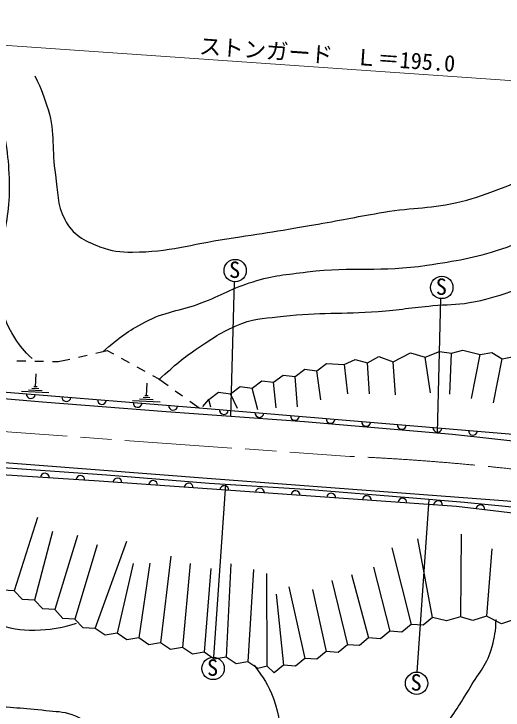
# Model space of a CAD drawing. Units: millimetres, scale not verified. Extents: x 40000 to 680000, y 20000 to 380000.
# Drawn here: x 390968 to 445752, y 260893 to 338795 of the extents above; entities that cross this region are included whole.
import ezdxf
from ezdxf.enums import TextEntityAlignment as Align

# ---------------------------------------------------------------- set-up
doc = ezdxf.new("R2010")
doc.units = ezdxf.units.MM
doc.header["$LTSCALE"] = 1000
doc.linetypes.add('CHAIN', pattern=[18.5, 12, -1.5, 3.5, -1.5])
for name, color, linetype, lineweight in [('M-BGD', 7, 'Continuous', 25), ('M-BMK', 2, 'CHAIN', 13), ('M-STR-HTXT', 7, 'Continuous', 13)]:
    doc.layers.add(name, color=color, linetype=linetype, lineweight=lineweight)
doc.styles.add('ＭＳ ゴシック', font='')
doc.styles.get('ＭＳ ゴシック').set_extended_font_data('MS Gothic')

msp = doc.modelspace()

# ---------------------------------------------------------------- linework, layer by layer
at = {"layer": 'M-BGD'}
for p, q in [((415619, 308830), (415217, 293792)), ((438761, 306939), (438360, 291901)), ((400140, 300830), (401423, 301119)), ((401423, 301119), (402110, 300742)), ((433444, 299880), (435391, 300868)), ((435391, 300868), (437017, 300400)), ((437017, 300400), (438645, 301016)), ((438645, 301016), (439957, 300817)), ((439778, 296233), (439957, 300817)), ((439957, 300817), (441243, 301173)), ((441243, 301173), (443180, 300669)), ((443180, 300669), (444502, 300923)), ((444502, 300923), (445635, 300195)), ((391296, 299985), (392296, 299963)), ((393296, 299941), (394295, 299919)), ((395931, 299883), (397214, 300172)), ((398189, 300391), (399165, 300611)), ((402987, 300260), (403863, 299779)), ((427967, 299574), (429192, 300115)), ((429192, 300115), (430579, 299740)), ((430579, 299740), (431855, 300468)), ((431855, 300468), (433444, 299880)), ((437612, 296400), (437017, 300400)), ((442233, 295759), (443180, 300669)), ((444687, 295286), (445635, 300195)), ((445635, 300195), (446957, 300449)), ((395295, 299897), (395931, 299883)), ((404740, 299298), (405616, 298816)), ((424883, 298866), (425962, 299672)), ((425962, 299672), (427967, 299574)), ((427967, 299574), (428309, 296277)), ((430778, 296295), (430579, 299740)), ((433696, 296169), (433444, 299880)), ((393380, 297072), (393450, 298505)), ((420052, 297578), (421131, 298383)), ((421131, 298383), (422468, 298222)), ((422468, 298222), (423547, 299027)), ((423547, 299027), (424883, 298866)), ((425337, 295628), (424883, 298866)), ((406493, 298335), (407180, 297957)), ((407180, 297957), (408230, 297207)), ((417637, 296934), (418716, 297739)), ((418716, 297739), (420052, 297578)), ((422729, 294836), (422468, 298222)), ((393754, 296848), (392986, 296885)), ((393572, 297062), (393188, 297081)), ((405825, 296057), (405895, 297490)), ((415221, 296290), (416300, 297095)), ((416300, 297095), (417637, 296934)), ((418284, 294504), (417637, 296934)), ((420324, 294701), (420052, 297578)), ((394886, 296382), (391814, 296532)), ((394128, 296625), (392592, 296699)), ((406017, 296047), (405633, 296066)), ((409043, 296625), (409857, 296044)), ((412805, 295646), (413884, 296451)), ((413884, 296451), (415221, 296290)), ((416000, 294647), (415221, 296290)), ((407331, 295367), (404259, 295517)), ((406573, 295610), (405037, 295684)), ((406199, 295833), (405431, 295870)), ((410670, 295462), (411720, 294712)), ((412119, 294860), (412805, 295646)), ((413032, 294795), (412805, 295646)), ((413345, 266802), (414697, 286121)), ((436135, 265141), (437488, 284461)), ((393617, 282429), (391001, 274237)), ((395279, 280889), (393269, 273184)), ((441053, 280575), (440999, 271332)), ((398076, 280443), (395537, 272132)), ((400072, 270028), (403603, 279808)), ((437837, 271242), (436194, 280046)), ((400306, 279389), (397805, 271080)), ((433303, 279051), (435456, 270482)), ((444485, 278953), (443890, 271386)), ((408548, 278105), (407399, 268426)), ((404305, 277294), (402515, 269494)), ((406197, 277321), (404957, 268960)), ((410710, 277294), (409842, 267892)), ((413007, 276754), (412284, 267359)), ((415250, 277240), (414726, 266825)), ((417818, 276619), (417169, 266291)), ((431249, 276889), (433074, 269722)), ((419331, 265809), (419304, 276159)), ((428790, 276051), (430692, 268961)), ((426574, 275376), (428311, 268201)), ((391001, 274237), (389657, 274309)), ((391925, 273257), (391001, 274237)), ((421763, 274700), (423547, 266681)), ((424412, 274376), (425929, 267441)), ((420331, 273862), (421166, 265921)), ((393269, 273184), (391925, 273257)), ((394192, 272205), (393269, 273184)), ((395537, 272132), (394192, 272205)), ((396460, 271152), (395537, 272132)), ((397805, 271080), (396460, 271152)), ((437837, 271242), (436798, 270385)), ((439404, 270873), (437837, 271242)), ((440999, 271332), (439404, 270873)), ((442350, 270900), (440999, 271332)), ((443890, 271386), (442350, 270900)), ((445566, 270549), (443890, 271386)), ((398728, 270100), (397805, 271080)), ((435456, 270482), (434417, 269625)), ((436798, 270385), (435456, 270482)), ((447268, 271089), (445566, 270549)), ((400072, 270028), (398728, 270100)), ((401187, 269272), (400072, 270028)), ((433074, 269722), (432035, 268865)), ((434417, 269625), (433074, 269722)), ((402515, 269494), (401187, 269272)), ((403629, 268738), (402515, 269494)), ((404957, 268960), (403629, 268738)), ((406071, 268205), (404957, 268960)), ((430692, 268961), (429653, 268105)), ((432035, 268865), (430692, 268961)), ((407399, 268426), (406071, 268205)), ((408514, 267671), (407399, 268426)), ((428311, 268201), (427272, 267345)), ((429653, 268105), (428311, 268201)), ((409842, 267892), (408514, 267671)), ((410956, 267137), (409842, 267892)), ((412284, 267359), (410956, 267137)), ((413399, 266603), (412284, 267359)), ((425929, 267441), (424890, 266585)), ((427272, 267345), (425929, 267441)), ((414726, 266825), (413399, 266603)), ((415841, 266070), (414726, 266825)), ((423547, 266681), (422509, 265825)), ((424890, 266585), (423547, 266681)), ((417169, 266291), (415841, 266070)), ((418283, 265536), (417169, 266291)), ((419331, 265809), (418283, 265536)), ((420127, 265065), (419331, 265809)), ((421166, 265921), (420127, 265065)), ((422509, 265825), (421166, 265921))]:
    msp.add_line(p, q, dxfattribs=at)
for points in [[(336399, 305689), (336888, 305536), (366987, 299070), (375318, 297549), (385959, 296820), (411720, 294712), (457101, 290922), (480268, 287638), (516021, 280828)], [(336312, 305045), (361622, 299400), (364581, 298630), (370216, 297576), (374675, 296887), (384972, 296157), (394173, 295387), (408010, 294319), (423522, 293184), (440088, 291752), (462127, 289333), (475464, 287144), (487787, 284996), (511825, 280010), (518960, 278631), (521838, 277902), (560179, 269663)], [(306723, 303863), (373019, 289914), (413090, 286813), (446229, 284320), (458694, 282861), (473469, 280591), (489603, 277631), (503102, 274834)], [(506080, 270781), (502648, 274430), (490568, 276943), (474519, 279911), (464628, 281452), (451292, 283154), (441441, 284127), (435199, 284654), (424173, 285546), (412822, 286235), (401350, 287167), (383919, 288424), (372366, 289316), (335599, 297018), (313835, 301575)], [(490568, 276943), (490507, 276684), (465731, 280696), (440520, 283669), (400510, 286496), (372377, 288321), (339826, 295306), (335454, 296111)]]:
    msp.add_lwpolyline(points, dxfattribs=at)
for centre in [(415747, 310073), (438889, 308183), (413276, 265553), (436066, 263893)]:
    msp.add_circle(centre, 1250, dxfattribs=at)
for centre, start, end in [((392859, 296255), 175.32218, 355.32218), ((396846, 295929), 175.32218, 355.32218), ((400833, 295603), 175.32218, 355.32218), ((404819, 295276), 175.32218, 355.32218), ((408806, 294950), 175.32218, 355.32218), ((414480, 294481), 175.22577, 355.22577), ((418466, 294148), 175.22577, 355.22577), ((422452, 293815), 175.22577, 355.22577), ((426438, 293483), 175.22577, 355.22577), ((430424, 293150), 175.22577, 355.22577), ((434410, 292817), 175.22577, 355.22577), ((438397, 292484), 175.22577, 355.22577), ((442383, 292151), 175.22577, 355.22577), ((394427, 286891), 356.29005, 176.29005), ((398419, 286632), 356.29005, 176.29005), ((402560, 286352), 355.9577, 175.9577), ((406550, 286070), 355.9577, 175.9577), ((410540, 285788), 355.9577, 175.9577), ((414530, 285506), 355.9577, 175.9577), ((418520, 285224), 355.9577, 175.9577), ((422510, 284942), 355.9577, 175.9577), ((426500, 284660), 355.9577, 175.9577), ((430490, 284378), 355.9577, 175.9577), ((434480, 284096), 355.9577, 175.9577), ((438470, 283814), 355.9577, 175.9577), ((443194, 283354), 353.27502, 173.27502)]:
    msp.add_arc(centre, 500, start, end, dxfattribs=at)
for points, knots in [([(393011, 300229), (392052, 301136), (391716, 301550), (391074, 302537), (390052, 304111), (389702, 305213), (389511, 307080), (389302, 309107), (389580, 310261), (389734, 312293), (389943, 315064), (390507, 316589), (390479, 319368), (390448, 322359), (390233, 324061), (389511, 326964), (388971, 329133), (388696, 329954), (387723, 332400)], [0, 0, 0, 0, 1, 1, 1, 2, 2, 2, 3, 3, 3, 4, 4, 4, 5, 5, 5, 6, 6, 6, 6]), ([(393309, 331879), (394120, 330228), (394334, 329605), (394798, 328081), (395632, 325336), (395144, 323612), (395617, 320783), (395946, 318819), (395724, 317550), (396660, 315793), (397576, 314073), (398779, 313418), (400607, 312740), (401961, 312238), (402812, 312138), (404256, 312144), (408427, 312163), (410707, 313007), (414831, 313633), (418821, 314240), (421055, 314589), (425033, 315272), (427918, 315767), (429518, 316135), (432406, 316612), (435766, 317168), (437738, 316985), (441045, 317804), (442857, 318253), (443838, 318640), (445587, 319293), (448315, 320312), (449751, 321129), (452513, 322049), (454013, 322548), (454886, 322796), (456460, 322942), (459083, 323186), (460585, 322739), (463163, 322198), (465304, 321748), (466313, 320879), (468301, 319964), (473548, 317548), (476011, 315113), (481482, 313261), (483320, 312639), (484397, 312381), (486323, 312144), (488056, 311930), (489057, 312087), (490791, 312293), (492706, 312521), (493779, 312729), (495632, 313261), (497471, 313789), (498426, 314318), (500249, 314899), (502933, 315756), (504474, 316109), (507175, 316910), (510968, 318036), (512168, 318420), (516856, 319889)], [0, 0, 0, 0, 1, 1, 1, 2, 2, 2, 3, 3, 3, 4, 4, 4, 5, 5, 5, 6, 6, 6, 7, 7, 7, 8, 8, 8, 9, 9, 9, 10, 10, 10, 11, 11, 11, 12, 12, 12, 13, 13, 13, 14, 14, 14, 15, 15, 15, 16, 16, 16, 17, 17, 17, 18, 18, 18, 19, 19, 19, 20, 20, 20, 21, 21, 21, 21]), ([(400925, 300989), (402892, 302664), (403650, 303259), (405642, 304315), (407939, 305533), (409513, 305536), (411947, 306450), (414243, 307312), (415414, 308104), (417756, 308833), (420051, 309548), (421428, 309625), (423813, 309925), (429016, 310580), (432033, 309881), (437218, 310670), (440534, 311175), (442418, 311469), (445608, 312507), (448837, 313558), (450423, 314795), (453701, 315685), (455827, 316262), (457058, 316635), (459261, 316628), (461072, 316622), (462105, 316388), (463829, 315833), (466414, 315002), (467696, 314101), (470134, 312904), (473848, 311080), (475756, 309713), (479517, 307989), (481027, 307298), (481827, 306745), (483439, 306351), (485676, 305804), (486996, 305700), (489298, 305705), (492774, 305714), (494678, 306388), (498135, 306748), (500749, 307020), (502209, 307378), (504837, 307344), (506944, 307316), (508129, 307141), (510199, 306748), (512749, 306264), (514178, 305855), (516554, 304812), (518258, 304063), (519207, 303555), (520657, 302388), (521866, 301415), (522506, 300784), (523407, 299520), (524428, 298089), (524661, 297055), (525114, 295357), (525348, 294480), (525362, 293955), (525364, 293047), (525366, 292004), (525262, 291585), (525011, 290399)], [0, 0, 0, 0, 1, 1, 1, 2, 2, 2, 3, 3, 3, 4, 4, 4, 5, 5, 5, 6, 6, 6, 7, 7, 7, 8, 8, 8, 9, 9, 9, 10, 10, 10, 11, 11, 11, 12, 12, 12, 13, 13, 13, 14, 14, 14, 15, 15, 15, 16, 16, 16, 17, 17, 17, 18, 18, 18, 19, 19, 19, 20, 20, 20, 21, 21, 21, 22, 22, 22, 22]), ([(407197, 297857), (409151, 299620), (409777, 300189), (411616, 301432), (413422, 302652), (414451, 303370), (416481, 304163), (418204, 304835), (419313, 304732), (421148, 304957), (425273, 305462), (427631, 305169), (431773, 305503), (434164, 305696), (435492, 305924), (437880, 306148), (439488, 306299), (440410, 306215), (442000, 306496), (443839, 306821), (444850, 307133), (446617, 307737), (449071, 308576), (450306, 309425), (452774, 310220), (454139, 310659), (454927, 310868), (456348, 311064), (457580, 311233), (458289, 311392), (459526, 311262), (460906, 311117), (461800, 311094), (462952, 310319), (464318, 309400), (464694, 308431), (465831, 307241), (467725, 305257), (468692, 304044), (470746, 302226), (473311, 299956), (474991, 298979), (477796, 297013), (480338, 295232), (481196, 294669), (484399, 292595)], [0, 0, 0, 0, 1, 1, 1, 2, 2, 2, 3, 3, 3, 4, 4, 4, 5, 5, 5, 6, 6, 6, 7, 7, 7, 8, 8, 8, 9, 9, 9, 10, 10, 10, 11, 11, 11, 12, 12, 12, 13, 13, 13, 14, 14, 14, 15, 15, 15, 15]), ([(379662, 276791), (381147, 275629), (381521, 275336), (382716, 274408), (383993, 273416), (384594, 272689), (385992, 271876), (387231, 271156), (387957, 270745), (389344, 270387), (391101, 269933), (392148, 269772), (393961, 269865), (395556, 269947), (396225, 270111), (397982, 270610)], [0, 0, 0, 0, 1, 1, 1, 2, 2, 2, 3, 3, 3, 4, 4, 4, 5, 5, 5, 5]), ([(371620, 272174), (372895, 270101), (373309, 269447), (374598, 267855), (375971, 266160), (376716, 265128), (378471, 263833), (379905, 262774), (380775, 262152), (382492, 261674), (384569, 261095), (385852, 261516), (388003, 261376), (390566, 261209), (392005, 261143), (394557, 260854), (395697, 260725), (396373, 260773), (397461, 260408), (398654, 260006), (399202, 259457), (400142, 258620), (401035, 257825), (401338, 257424), (402153, 256312)], [0, 0, 0, 0, 1, 1, 1, 2, 2, 2, 3, 3, 3, 4, 4, 4, 5, 5, 5, 6, 6, 6, 7, 7, 7, 8, 8, 8, 8]), ([(433021, 244992), (433195, 246555), (433284, 247050), (433580, 248343), (434023, 250280), (434349, 251378), (435255, 253147), (436459, 255494), (437600, 256530), (439053, 258732), (440253, 260550), (440949, 261555), (442069, 263424), (443113, 265165), (444014, 266039), (444527, 268004), (444828, 269156), (444922, 269677), (444974, 271020)], [0, 0, 0, 0, 1, 1, 1, 2, 2, 2, 3, 3, 3, 4, 4, 4, 5, 5, 5, 6, 6, 6, 6]), ([(417866, 265918), (418995, 264412), (419413, 263760), (420026, 262195), (420799, 260222), (420755, 258950), (420845, 256833), (420913, 255230), (420692, 254335), (420547, 252737), (420421, 251339), (420183, 250566), (420175, 249162), (420167, 247938), (420214, 247472), (420398, 246035)], [0, 0, 0, 0, 1, 1, 1, 2, 2, 2, 3, 3, 3, 4, 4, 4, 5, 5, 5, 5])]:
    msp.add_open_spline(points, degree=3, knots=knots, dxfattribs=at)
at = {"layer": 'M-BMK'}
msp.add_line((384955, 292389), (428593, 289278), dxfattribs=at)
msp.add_arc((416757, 18760), 270777, 80.61206, 87.49475, dxfattribs=at)
at = {"layer": 'M-STR-HTXT'}
msp.add_line((339818, 338795), (520202, 326184), dxfattribs=at)

# ---------------------------------------------------------------- texts
at = {"layer": 'M-BGD', "style": 'ＭＳ ゴシック'}
for p in [(415068, 308700), (438211, 306809), (412597, 264180), (435387, 262520)]:
    msp.add_text('S', height=1833, dxfattribs=at).set_placement(p, align=Align.BOTTOM_LEFT)
at = {"layer": 'M-STR-HTXT', "style": 'ＭＳ ゴシック'}
msp.add_text('ストンガード\u3000Ｌ＝195.0', height=1833, rotation=356.001, dxfattribs=at).set_placement((411621, 333775), align=Align.BOTTOM_LEFT)

doc.saveas('drawing.dxf')
